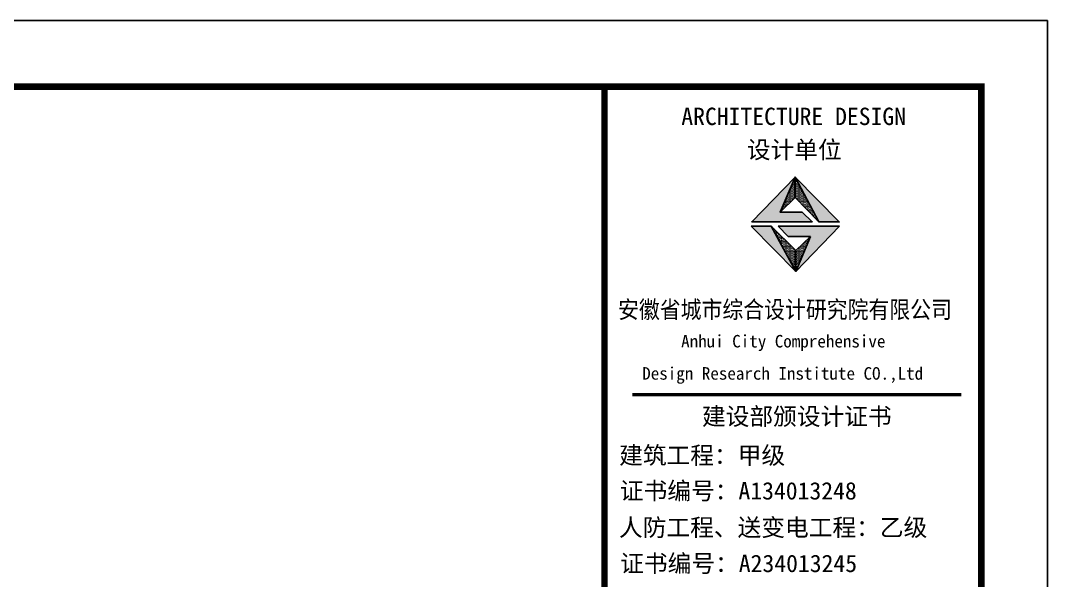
# Model space of a CAD drawing. Extents: x 1036631 to 1215829, y 514619 to 909419.
# Drawn here: x 1190980 to 1215829, y 769877 to 783419 of the extents above; entities that cross this region are included whole.
import ezdxf

# ---------------------------------------------------------------- set-up
doc = ezdxf.new("R2010")
doc.units = 0
doc.header["$LTSCALE"] = 1000
doc.header["$MEASUREMENT"] = 0
for name, color, linetype in [('A_DE_DETAIL_3', 144, 'Continuous'), ('PUB_TEXT', 7, 'Continuous'), ('PUB_TITLE', 4, 'Continuous'), ('图框', 7, 'Continuous')]:
    doc.layers.add(name, color=color, linetype=linetype)
doc.styles.add('黑体', font='simhei.ttf')

msp = doc.modelspace()

# ---------------------------------------------------------------- hatches: boundary and pattern name
for points in [[(1209359, 778788), (1209724, 779633), (1208673, 778554), (1210136, 778554), (1209893, 778788)], [(1210297, 778549), (1210792, 778549), (1209724, 779633)]]:
    msp.add_hatch(color=1).paths.add_polyline_path(points)
at = {"layer": 'A_DE_DETAIL_3'}
for points in [[(1209147, 778445), (1208661, 778445), (1209738, 777352)], [(1209314, 778448), (1209553, 778198), (1210094, 778198), (1209738, 777352), (1210793, 778448)]]:
    msp.add_hatch(color=1, dxfattribs=at).paths.add_polyline_path(points)
at = {"layer": 'PUB_TEXT'}
h = msp.add_hatch(dxfattribs=at)
h.set_pattern_fill('DOTS', color=256, scale=480.000003, style=0)
h.set_pattern_definition([(0, (-2437256.924, 2157312.764), (15.00000008, 30.00000016), [0, -30.00000016])])
h.paths.add_polyline_path([(1209738, 777352), (1209738, 777856), (1209147, 778445)])
h.paths.add_polyline_path([(1210094, 778198), (1209738, 777856), (1209738, 777352)])
h.paths.add_polyline_path([(1209724, 779633), (1209724, 779136), (1210297, 778549)])
h.paths.add_polyline_path([(1209724, 779136), (1209724, 779633), (1209359, 778788)])

# ---------------------------------------------------------------- linework, layer by layer
for p, q in [((1209359, 778788), (1209724, 779633)), ((1209724, 779633), (1210297, 778549)), ((1209738, 777352), (1208661, 778445)), ((1208661, 778445), (1209147, 778445)), ((1208661, 778445), (1209147, 778445)), ((1209738, 777856), (1209147, 778445)), ((1209314, 778448), (1210793, 778448)), ((1209553, 778198), (1209314, 778448)), ((1210793, 778448), (1209738, 777352)), ((1210094, 778198), (1209553, 778198)), ((1209738, 777856), (1210094, 778198)), ((1210094, 778198), (1209738, 777352)), ((1209738, 777352), (1209738, 777856)), ((1209738, 777352), (1209738, 777856))]:
    msp.add_line(p, q)
for points in [[(1209893, 778788), (1209359, 778788), (1209724, 779136), (1210297, 778549), (1210792, 778549), (1209724, 779633), (1208673, 778554), (1210136, 778554), (1209893, 778788)], [(1209724, 779633), (1209724, 779136)]]:
    msp.add_lwpolyline(points)
at = {"layer": 'A_DE_DETAIL_3', "color": 1}
for p, q in [((1209738, 777352), (1208661, 778445)), ((1209147, 778445), (1209738, 777352))]:
    msp.add_line(p, q, dxfattribs=at)
at = {"layer": 'PUB_TITLE'}
msp.add_lwpolyline([(1096949, 716219), (1215829, 716219), (1215829, 783419), (1096949, 783419)], close=True, dxfattribs=at)
at = {"layer": 'PUB_TITLE', "const_width": 160}
msp.add_lwpolyline([(1100949, 717819), (1214229, 717819), (1214229, 781819), (1100949, 781819)], close=True, dxfattribs=at)
at = {"layer": '图框', "color": 4}
msp.add_line((1205109, 781819), (1205109, 717819), dxfattribs=at)
for points, const_width in [([(1205109, 781819), (1205109, 717819)], 158), ([(1205780, 774369), (1213748, 774369)], 79.7)]:
    msp.add_lwpolyline(points, dxfattribs=dict(at, const_width=const_width))
at = {"layer": '图框', "color": 4, "const_width": 158}
msp.add_lwpolyline([(1205109, 781819), (1214229, 781819), (1214229, 717819), (1205109, 717819)], close=True, dxfattribs=at)

# ---------------------------------------------------------------- texts
at = {"layer": '图框', "color": 4, "style": '黑体'}
for s, height, p in [('ARCHITECTURE DESIGN', 420.71, (1206969, 780891)), ('设计单位', 420.7, (1208555, 780085)), ('Anhui City Comprehensive ', 302.78, (1206965, 775512)), (' Design Research Institute CO.,Ltd', 302.78, (1205817, 774733)), ('建设部颁设计证书', 420.7, (1207469, 773635)), (' 建筑工程：甲级', 420.7, (1205179, 772693)), ('证书编号：A134013248', 420.71, (1205483, 771835)), ('人防工程、送变电工程：乙级', 420.71, (1205461, 770949)), ('证书编号：A234013245', 420.71, (1205491, 770079))]:
    msp.add_text(s, height=height, dxfattribs=at).set_placement(p)
at = {"layer": '图框', "color": 4, "style": '黑体', "width": 0.88}
msp.add_text('安徽省城市综合设计研究院有限公司', height=420.71, dxfattribs=at).set_placement((1205438, 776219))

doc.saveas('drawing.dxf')
